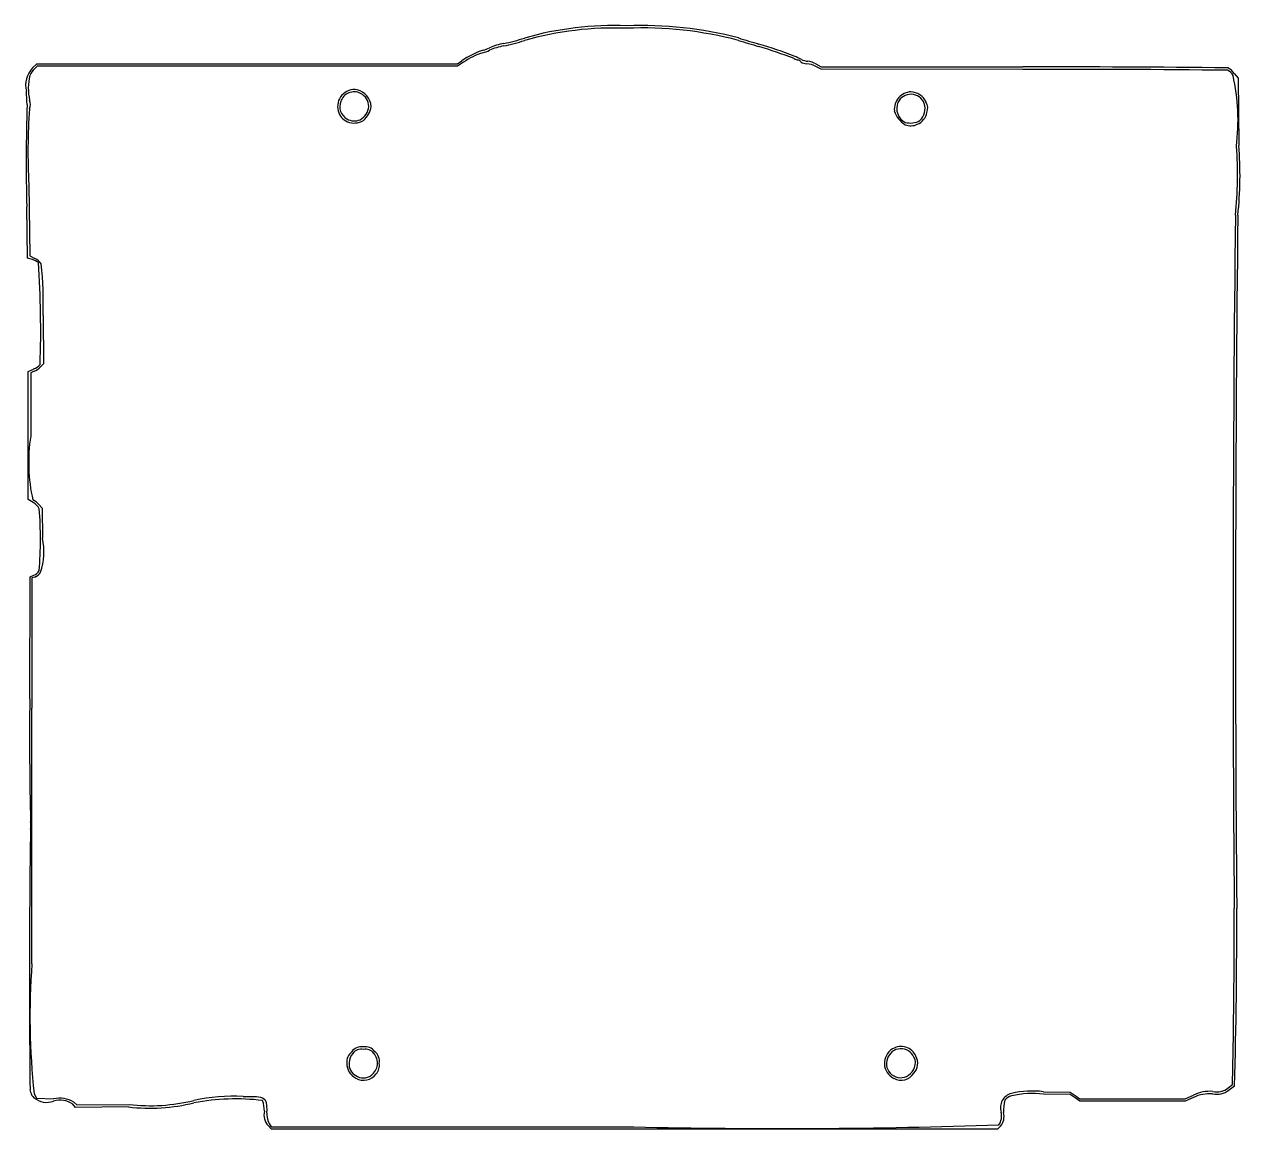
# Model space of a CAD drawing. Header units: millimetres. Extents: x -0.1 to 55.2, y -0.2 to 50.1.
import ezdxf

# ---------------------------------------------------------------- set-up
doc = ezdxf.new("R2010")
doc.units = ezdxf.units.MM
doc.layers.get('0').update_dxf_attribs({"lineweight": 25, "true_color": 0xffffff})
doc.layers.add('шар 1', color=7, linetype='Continuous', lineweight=25, true_color=0x000000)

# ---------------------------------------------------------------- blocks, each defined once
blk = doc.blocks.new('mobo_rastr')
at = {"flags": 128}
for points in [[(0.298, -1.913), (0.492, -1.719), (10.048, -1.719), (19.605, -1.719), (19.793, -1.584)], [(19.874, -1.654), (19.6, -1.83), (10.054, -1.83), (0.509, -1.83), (0.382, -1.948)], [(35.887, -1.733), (36.12, -1.858), (45.292, -1.868)], [(45.292, -1.978), (36.12, -1.968), (35.887, -1.844)], [(54.891, -2.161), (55.066, -2.381), (55.099, -5.43)], [(14.602, -4.362), (14.602, -4.362)], [(15.178, -4.264), (15.178, -4.264)], [(40.606, -4.307), (40.606, -4.307)], [(39.944, -4.494), (39.944, -4.494)], [(0.128, -7.217), (0.17, -10.454), (0.399, -10.564)], [(0.287, -10.621), (0.072, -10.548), (0.031, -8.227)], [(0.773, -13.154), (0.79, -15.356), (0.661, -15.493)], [(0.324, -21.658), (0.1, -21.516), (0.1, -18.608), (0.1, -15.7), (0.345, -15.592)], [(0.372, -15.697), (0.211, -15.763), (0.211, -18.637)], [(0.575, -21.743), (0.738, -21.913), (0.753, -23.282)], [(0.169, -30.582), (0.183, -25.039), (0.358, -24.962)], [(0.405, -25.044), (0.262, -25.08), (0.266, -30.994)], [(54.618, -48.255), (54.81, -48.095), (54.853, -45.801)], [(14.986, -47.811), (14.986, -47.811)], [(15.687, -47.68), (15.687, -47.68)], [(39.424, -47.819), (39.424, -47.819)], [(40.091, -47.679), (40.091, -47.679)], [(0.366, -48.518), (0.471, -48.72), (1.252, -48.748)], [(46.224, -48.426), (47.434, -48.443), (47.655, -48.595), (47.875, -48.748), (50.27, -48.748), (52.664, -48.748), (53.035, -48.582)], [(53.035, -48.693), (52.664, -48.859), (50.27, -48.859), (47.876, -48.859), (47.655, -48.707), (47.434, -48.554), (46.224, -48.537)], [(4.655, -49.119), (2.25, -49.139), (2.12, -48.999)], [(2.166, -48.901), (2.3, -49.027), (4.68, -49.007)], [(44.275, -49.988), (44.139, -50.135), (27.643, -50.135), (11.146, -50.135), (11.002, -49.964)], [(11.044, -49.878), (11.139, -50.023), (27.618, -50.023)], [(44.199, -49.931), (44.199, -49.932)]]:
    blk.add_lwpolyline(points, dxfattribs=at)
for centre, radius, start, end in [((26.712, -14.866), 14.878, 87.7727, 105.8671), ((27.986, -17.287), 17.301, 75.3428, 92.3078), ((26.711, -14.977), 14.878, 87.7727, 105.8671), ((27.986, -17.397), 17.301, 75.3426, 92.308), ((46.333, 44.612), 47.272, 252.8124, 253.9858), ((20.555, -0.133), 0.998, 281.8685, 299.5815), ((22.293, -3.945), 3.197, 100.6621, 112.9175), ((22.292, -4.053), 3.195, 100.6584, 112.9213), ((19.492, 9.521), 10.558, 282.0758, 287.3676), ((19.488, 9.427), 10.575, 282.08, 287.3633), ((46.294, 44.37), 47.135, 252.8107, 253.9875), ((26.212, -24.058), 24.287, 69.0388, 73.0512), ((26.778, -22.326), 22.36, 68.7296, 73.0641), ((22.047, -4.953), 4.053, 108.4983, 123.7686), ((21.737, -4.328), 3.259, 107.5104, 124.8614), ((20.561, -0.252), 0.987, 281.3907, 299.5193), ((35.27, -0.625), 0.944, 246.229, 259.0467), ((33.771, -4.308), 3.14, 62.4556, 68.9331), ((35.023, -1.766), 0.224, 35.5483, 72.2538), ((35.447, -1.329), 0.39, 231.7956, 272.5299), ((35.574, -0.856), 0.755, 242.2991, 265.6368), ((35.372, -2.647), 1.049, 60.6333, 82.08), ((1.128, -2.705), 1.147, 136.3205, 193.5216), ((1.128, -2.672), 1.04, 135.8637, 156.1301), ((35.369, -2.82), 1.105, 62.0546, 85.0735), ((46.831, -698.66), 696.793, 89.361983, 90.126582), ((46.794, -712.008), 710.031, 89.370971, 90.121241), ((54.35, -2.516), 0.551, 28.2539, 64.269), ((54.237, -2.638), 0.81, 36.0558, 64.1012), ((2.489, -2.845), 2.387, 165.6051, 192.9296), ((45.609, -4.305), 9.451, 352.9298, 12.5273), ((-7.619, -3.669), 7.664, 0.6857, 5.2081), ((14.917, -3.661), 0.764, 80.4249, 195.7791), ((14.904, -3.635), 0.638, 62.5025, 161.9008), ((14.843, -3.726), 0.843, 3.8503, 76.2056), ((14.876, -3.686), 0.697, 1.4075, 62.425), ((40.25, -3.799), 0.806, 93.7829, 184.6196), ((40.2, -3.76), 0.651, 21.3931, 154.7076), ((40.145, -3.812), 0.819, 25.2658, 86.363), ((90.05, -6.156), 90.043, 178.35877, 181.3179), ((27.378, -5.711), 27.291, 175.9222, 183.1643), ((-0.328, -3.566), 0.525, 337.1454, 20.8308), ((14.894, -3.671), 0.641, 158.5229, 240.4475), ((14.807, -3.59), 0.77, 298.8225, 354.0828), ((14.595, -3.47), 1.107, 311.2446, 349.6233), ((40.541, -3.511), 1.151, 197.8917, 238.734), ((40.271, -3.753), 0.714, 157.6601, 242.4156), ((40.054, -3.748), 0.786, 314.6277, 16.7168), ((40.458, -3.734), 0.506, 336.8939, 32.4244), ((14.903, -3.68), 0.745, 194.606, 246.2208), ((14.912, -3.679), 0.643, 238.7195, 294.4898), ((14.9, -3.558), 0.857, 249.6882, 299.7451), ((40.175, -3.502), 0.914, 255.1775, 298.1766), ((40.246, -3.833), 0.684, 290.8124, 351.6214), ((40.191, -3.86), 0.681, 248.7017, 295.9799), ((37.981, -6.792), 17.059, 353.8953, 4.4505), ((37.743, -6.774), 17.408, 353.9578, 4.43), ((1591.041, -26.927), 1536.207, 179.316676, 180.491187), ((1624.504, -26.973), 1569.557, 179.329517, 180.479075), ((-0.003, -11.563), 0.986, 54.8423, 72.8724), ((0.102, -11.21), 0.71, 33.8621, 65.2933), ((-45.562, -13.819), 46.228, 358.0637, 3.7974), ((-16.592, -12.588), 17.375, 358.1331, 5.8612), ((0.086, -14.918), 0.721, 290.9936, 320.0896), ((-0.054, -14.784), 1.007, 294.9882, 315.2383), ((7.869, -19.824), 7.75, 171.1828, 192.805), ((-0.1, -22.354), 0.911, 42.1189, 63.0882), ((-0.078, -22.331), 0.784, 29.9654, 59.1516), ((-16.701, -23.299), 17.356, 355.1979, 4.4925), ((-2.318, -23.869), 3.127, 342.1185, 10.8327), ((0.144, -24.485), 0.523, 294.1965, 329.3604), ((0.21, -24.558), 0.524, 291.8395, 328.7499), ((169.279, -32.381), 169.119, 179.39057, 181.28448), ((-10357.915, -36.588), 10358.183, 359.9666795, 0.0309435), ((-0.451, -36.341), 0.674, 345.6178, 14.4634), ((467.457, -43.274), 467.304, 179.17042, 180.62218), ((-297.771, -40.618), 352.662, 359.15794, 0.08476), ((-202.136, -41.035), 257.139, 358.40994, 0.20912), ((33.056, -45.007), 32.878, 175.8221, 186.1303), ((15.227, -46.895), 0.512, 79.7661, 148.1229), ((15.408, -46.912), 0.529, 36.1879, 99.7835), ((39.753, -47.099), 0.727, 23.0152, 122.2615), ((15.138, -47.073), 0.566, 127.582, 185.7899), ((15.219, -47.069), 0.535, 133.9128, 185.1416), ((15.222, -46.952), 0.461, 77.31, 144.3562), ((15.425, -46.952), 0.461, 35.6381, 102.6956), ((15.28, -47.129), 0.684, 306.4594, 40.7007), ((15.518, -47.031), 0.535, 348.4508, 53.6166), ((39.748, -47.136), 0.756, 120.4533, 244.6431), ((39.727, -47.156), 0.637, 158.3016, 304.8529), ((39.746, -47.115), 0.641, 23.4983, 162.3492), ((39.872, -47.137), 0.637, 315.4271, 30.3217), ((39.953, -47.113), 0.457, 332.6868, 33.6845), ((15.304, -47.155), 0.73, 178.0661, 244.147), ((15.233, -47.204), 0.554, 170.9293, 242.8968), ((15.489, -47.235), 0.562, 317.5885, 9.9074), ((39.68, -47.089), 0.719, 304.918, 341.0423), ((15.321, -47.181), 0.618, 236.5096, 306.2782), ((15.337, -47.212), 0.695, 239.6172, 324.6438), ((39.752, -47.229), 0.675, 240.9449, 328.2808), ((0.012, -48.454), 0.199, 357.3082, 32.0768), ((0.719, -48.314), 0.53, 196.3295, 227.2765), ((44.94, -49.152), 0.672, 105.1297, 197.7151), ((44.98, -49.281), 0.699, 107.9127, 137.5637), ((45.717, -52.64), 4.245, 83.15, 102.9646), ((45.718, -52.754), 4.247, 83.1565, 102.9586), ((53.767, -50.043), 1.635, 84.7872, 116.608), ((53.763, -50.142), 1.622, 84.9904, 116.673), ((54.087, -47.638), 0.907, 258.3975, 308.2053), ((54.109, -47.645), 0.794, 255.908, 309.8112), ((59.502, -54.978), 8.215, 124.0333, 126.2184), ((0.942, -47.999), 0.913, 230.4484, 289.725), ((1.554, -49.747), 0.938, 52.8527, 108.8993), ((1.515, -49.982), 1.262, 58.9002, 102.0237), ((5.63, -40.758), 8.417, 263.349, 283.7421), ((5.644, -40.747), 8.316, 263.3423, 283.809), ((9.496, -57.824), 9.192, 87.7267, 101.7172), ((9.523, -58.706), 9.953, 82.9482, 100.9699), ((9.495, -49.293), 1.334, 359.1358, 20.4002), ((46.516, -49.286), 2.106, 166.9161, 182.4189), ((11.479, -49.488), 0.674, 164.9513, 224.943), ((12.206, -49.354), 1.275, 176.8445, 204.3016), ((43.588, -49.528), 0.732, 326.5099, 13.4785), ((43.732, -49.546), 0.7, 320.8432, 14.166), ((34.316, 237.647), 287.749, 268.6662, 271.96824)]:
    blk.add_arc(centre, radius, start, end)
blk.add_open_spline([(9.861, -48.639), (10.896, -48.639), (10.91, -48.648), (10.933, -49.283)], degree=3)

msp = doc.modelspace()

# ---------------------------------------------------------------- block references
at = {"layer": 'шар 1'}
msp.add_blockref('mobo_rastr', (0, 50), dxfattribs=at)

doc.saveas('drawing.dxf')
